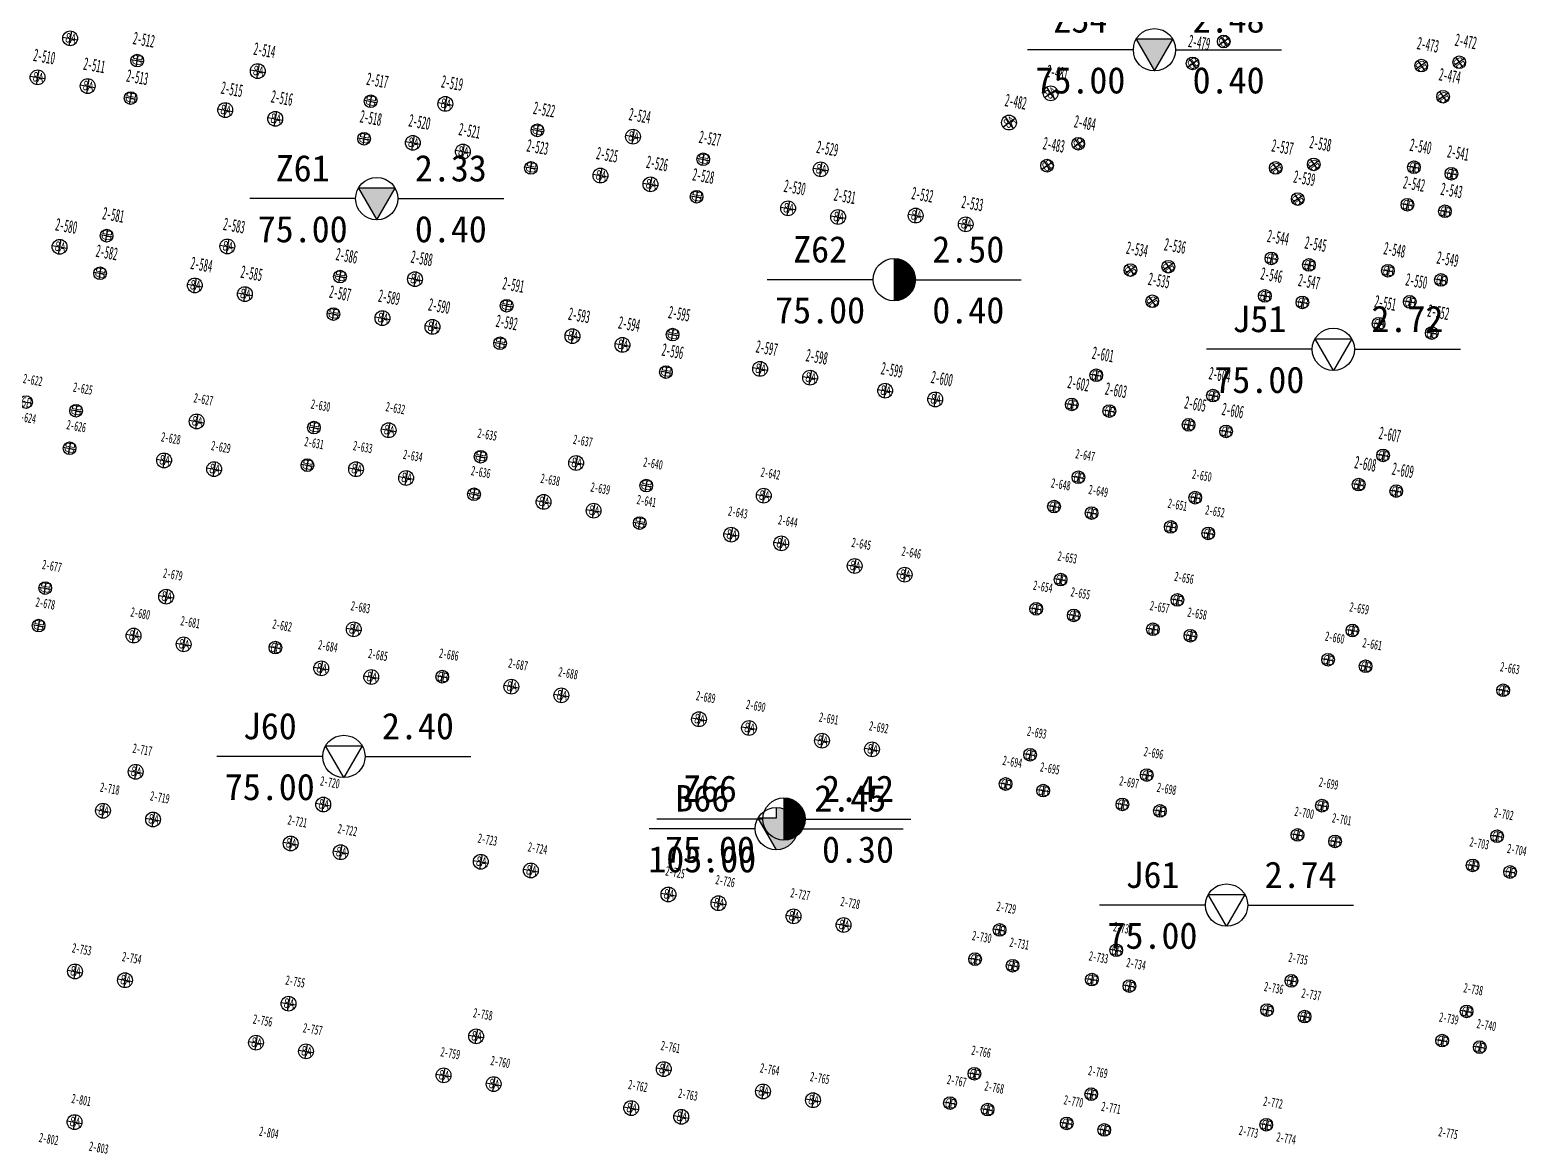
# Model space of a CAD drawing. Header units: millimetres. Extents: x 274830 to 6381169, y -2686084 to 432211.
# Drawn here: x 275245.5 to 275316, y 143258.6 to 143311.4 of the extents above; entities that cross this region are included whole.
import ezdxf
from ezdxf.enums import TextEntityAlignment as Align

# ---------------------------------------------------------------- set-up
doc = ezdxf.new("R2010")
doc.units = ezdxf.units.MM
doc.linetypes.add('DASHED2', pattern=[0.375, 0.25, -0.125])
doc.layers.add('_0', color=7, linetype='Continuous', lineweight=9)
doc.layers.add('ZBH', color=3, linetype='DASHED2', lineweight=20)
doc.layers.add('HOLE', color=1, linetype='Continuous')
doc.layers.add('S-FUND-PILE', color=11, linetype='Continuous')
doc.layers.add('S-ANNO-MODI-NAME', color=1, linetype='Continuous', plot=False)
doc.styles.add('ST', font='')
doc.styles.add('测量', font='', dxfattribs={"width": 0.5, "height": 600})
doc.styles.add('黑体', font='', dxfattribs={"width": 0.8})
doc.styles.get('ST').set_extended_font_data('SimSun')
doc.styles.get('测量').set_extended_font_data('SimSun')
doc.styles.get('黑体').set_extended_font_data('Microsoft YaHei')

# ---------------------------------------------------------------- blocks, each defined once
blk = doc.blocks.new('1566')
at = {"layer": 'S-FUND-PILE'}
for p, q in [((1042347, 742171), (1042771, 741746)), ((1042771, 742171), (1042347, 741746)), ((1040607, 741704), (1041032, 741280)), ((1041032, 741704), (1040607, 741280)), ((1031217, 740799), (1031641, 741223)), ((1031217, 741223), (1031641, 740799)), ((1041880, 740431), (1042304, 740007)), ((1042304, 740431), (1041880, 740007)), ((1029944, 739526), (1030368, 739951)), ((1029944, 739951), (1030368, 739526)), ((1023545, 736945), (1024040, 737440)), ((1023545, 737440), (1024040, 736945)), ((1041004, 736705), (1041604, 736705)), ((1041304, 737005), (1041304, 736405)), ((1042804, 736705), (1043404, 736705)), ((1043104, 737005), (1043104, 736405)), ((1021848, 735248), (1022343, 735743)), ((1021848, 735743), (1022343, 735248)), ((1034668, 735765), (1035092, 735340)), ((1035092, 735765), (1034668, 735340)), ((1036407, 736231), (1036831, 735807)), ((1036831, 736231), (1036407, 735807)), ((1025277, 734859), (1025702, 735284)), ((1025277, 735284), (1025702, 734859)), ((1041304, 735205), (1041304, 734605)), ((1043104, 735205), (1043104, 734605)), ((1035941, 734492), (1036365, 734067)), ((1036365, 734492), (1035941, 734067)), ((1041004, 734905), (1041604, 734905)), ((1042804, 734905), (1043404, 734905)), ((1024004, 733587), (1024429, 734011)), ((1024004, 734011), (1024429, 733587)), ((977354, 731790), (978054, 731790)), ((977704, 732140), (977704, 731440)), ((981004, 731005), (981004, 731605)), ((986354, 731790), (987054, 731790)), ((986704, 732140), (986704, 731440)), ((992204, 731005), (992204, 731605)), ((995354, 731790), (996054, 731790)), ((995704, 732140), (995704, 731440)), ((1000204, 731005), (1000204, 731605)), ((1004354, 731790), (1005054, 731790)), ((1004704, 732140), (1004704, 731440)), ((1008154, 731005), (1008154, 731605)), ((1013354, 731790), (1014054, 731790)), ((1013704, 732140), (1013704, 731440)), ((1035409, 731605), (1035409, 731005)), ((1037209, 731605), (1037209, 731005)), ((1040631, 731677), (1041231, 731677)), ((1040931, 731977), (1040931, 731377)), ((1043177, 731677), (1043777, 731677)), ((1043477, 731977), (1043477, 731377)), ((980704, 731305), (981304, 731305)), ((991904, 731305), (992504, 731305)), ((999904, 731305), (1000504, 731305)), ((1007854, 731305), (1008454, 731305)), ((1035109, 731305), (1035709, 731305)), ((1036909, 731305), (1037509, 731305)), ((1018154, 730410), (1018854, 730410)), ((1018504, 730760), (1018504, 730060)), ((1020554, 730410), (1021254, 730410)), ((1020904, 730760), (1020904, 730060)), ((1030467, 730291), (1030892, 729867)), ((1030892, 730291), (1030467, 729867)), ((1041904, 730405), (1042504, 730405)), ((1042204, 730705), (1042204, 730105)), ((976154, 729712), (976854, 729712)), ((976504, 730062), (976504, 729362)), ((978554, 729712), (979254, 729712)), ((978904, 730062), (978904, 729362)), ((980704, 729505), (981304, 729505)), ((981004, 729205), (981004, 729805)), ((985154, 729712), (985854, 729712)), ((985504, 730062), (985504, 729362)), ((987554, 729712), (988254, 729712)), ((987904, 730062), (987904, 729362)), ((991904, 729505), (992504, 729505)), ((992204, 729205), (992204, 729805)), ((994154, 729712), (994854, 729712)), ((994504, 730062), (994504, 729362)), ((996554, 729712), (997254, 729712)), ((996904, 730062), (996904, 729362)), ((999904, 729505), (1000504, 729505)), ((1000204, 729205), (1000204, 729805)), ((1003154, 729712), (1003854, 729712)), ((1003504, 730062), (1003504, 729362)), ((1005554, 729712), (1006254, 729712)), ((1005904, 730062), (1005904, 729362)), ((1007854, 729505), (1008454, 729505)), ((1008154, 729205), (1008154, 729805)), ((1012154, 729712), (1012854, 729712)), ((1012504, 730062), (1012504, 729362)), ((1014554, 729712), (1015254, 729712)), ((1014904, 730062), (1014904, 729362)), ((1028728, 729825), (1029152, 729401)), ((1029152, 729825), (1028728, 729401)), ((1035109, 729505), (1035709, 729505)), ((1035409, 729805), (1035409, 729205)), ((1036909, 729505), (1037509, 729505)), ((1037209, 729805), (1037209, 729205)), ((1040931, 729432), (1040931, 728832)), ((1043477, 729432), (1043477, 728832)), ((1040631, 729132), (1041231, 729132)), ((1043177, 729132), (1043777, 729132)), ((1030001, 728552), (1030425, 728128)), ((1030425, 728552), (1030001, 728128)), ((1028204, 724744), (1028204, 724144)), ((1033804, 724744), (1033804, 724144)), ((1027904, 724444), (1028504, 724444)), ((1033504, 724444), (1034104, 724444)), ((981004, 722605), (981004, 723205)), ((986363, 723385), (987063, 723385)), ((986713, 723735), (986713, 723035)), ((992199, 722598), (992199, 723198)), ((995363, 723385), (996063, 723385)), ((995713, 723735), (995713, 723035)), ((1000194, 722592), (1000194, 723192)), ((1008149, 722598), (1008149, 723198)), ((1027304, 723185), (1027304, 722585)), ((1029104, 723185), (1029104, 722585)), ((1032904, 723185), (1032904, 722585)), ((1034704, 723185), (1034704, 722585)), ((1041908, 723044), (1042508, 723044)), ((1042208, 723344), (1042208, 722744)), ((978904, 722355), (978904, 721655)), ((980704, 722905), (981304, 722905)), ((991899, 722898), (992499, 722898)), ((999894, 722892), (1000494, 722892)), ((1003504, 722360), (1003504, 721660)), ((1005904, 722360), (1005904, 721660)), ((1007849, 722898), (1008449, 722898)), ((1012504, 722360), (1012504, 721660)), ((1014904, 722360), (1014904, 721660)), ((1018504, 722360), (1018504, 721660)), ((1020904, 722360), (1020904, 721660)), ((1027004, 722885), (1027604, 722885)), ((1028804, 722885), (1029404, 722885)), ((1032604, 722885), (1033204, 722885)), ((1034404, 722885), (1035004, 722885)), ((978554, 722005), (979254, 722005)), ((985513, 721656), (985513, 720956)), ((987913, 721656), (987913, 720956)), ((994513, 721656), (994513, 720956)), ((996913, 721656), (996913, 720956)), ((1003154, 722010), (1003854, 722010)), ((1005554, 722010), (1006254, 722010)), ((1012154, 722010), (1012854, 722010)), ((1014554, 722010), (1015254, 722010)), ((1018154, 722010), (1018854, 722010)), ((1020554, 722010), (1021254, 722010)), ((1041308, 721785), (1041308, 721185)), ((1043108, 721785), (1043108, 721185)), ((980704, 721105), (981304, 721105)), ((981004, 720805), (981004, 721405)), ((985163, 721306), (985863, 721306)), ((987563, 721306), (988263, 721306)), ((991899, 721098), (992499, 721098)), ((992199, 720798), (992199, 721398)), ((994163, 721306), (994863, 721306)), ((996563, 721306), (997263, 721306)), ((999894, 721092), (1000494, 721092)), ((1000194, 720792), (1000194, 721392)), ((1007849, 721098), (1008449, 721098)), ((1008149, 720798), (1008149, 721398)), ((1041008, 721485), (1041608, 721485)), ((1042808, 721485), (1043408, 721485)), ((1027904, 719550), (1028504, 719550)), ((1028204, 719850), (1028204, 719250)), ((1033504, 719550), (1034104, 719550)), ((1033804, 719850), (1033804, 719250)), ((1027304, 718291), (1027304, 717691)), ((1029104, 718291), (1029104, 717691)), ((1032904, 718291), (1032904, 717691)), ((1034704, 718291), (1034704, 717691)), ((1027004, 717991), (1027604, 717991)), ((1028804, 717991), (1029404, 717991)), ((1032604, 717991), (1033204, 717991)), ((1034404, 717991), (1035004, 717991)), ((995361, 716140), (996061, 716140)), ((995711, 716490), (995711, 715790)), ((1004354, 716140), (1005054, 716140)), ((1004704, 716490), (1004704, 715790)), ((1013354, 716140), (1014054, 716140)), ((1013704, 716490), (1013704, 715790)), ((986704, 715340), (986704, 714640)), ((991911, 715655), (992511, 715655)), ((992211, 715355), (992211, 715955)), ((999904, 715655), (1000504, 715655)), ((1000204, 715355), (1000204, 715955)), ((1007854, 715655), (1008454, 715655)), ((1008154, 715355), (1008154, 715955)), ((981004, 714211), (981004, 714811)), ((986354, 714990), (987054, 714990)), ((1027904, 714644), (1028504, 714644)), ((1028204, 714944), (1028204, 714344)), ((1033504, 714644), (1034104, 714644)), ((1033804, 714944), (1033804, 714344)), ((1041904, 714644), (1042504, 714644)), ((1042204, 714944), (1042204, 714344)), ((978304, 714505), (978904, 714505)), ((980704, 714511), (981304, 714511)), ((992211, 713555), (992211, 714155)), ((994161, 714062), (994861, 714062)), ((994511, 714412), (994511, 713712)), ((996561, 714062), (997261, 714062)), ((996911, 714412), (996911, 713712)), ((1000204, 713555), (1000204, 714155)), ((1003154, 714062), (1003854, 714062)), ((1003504, 714412), (1003504, 713712)), ((1005554, 714062), (1006254, 714062)), ((1005904, 714412), (1005904, 713712)), ((1008154, 713555), (1008154, 714155)), ((1012154, 714062), (1012854, 714062)), ((1012504, 714412), (1012504, 713712)), ((1014554, 714062), (1015254, 714062)), ((1014904, 714412), (1014904, 713712)), ((1018504, 713955), (1018504, 713255)), ((1020904, 713955), (1020904, 713255)), ((985504, 713262), (985504, 712562)), ((987904, 713262), (987904, 712562)), ((991911, 713855), (992511, 713855)), ((999904, 713855), (1000504, 713855)), ((1007854, 713855), (1008454, 713855)), ((1018154, 713605), (1018854, 713605)), ((1020554, 713605), (1021254, 713605)), ((1027304, 713385), (1027304, 712785)), ((1029104, 713385), (1029104, 712785)), ((1032904, 713385), (1032904, 712785)), ((1034704, 713385), (1034704, 712785)), ((1041304, 713385), (1041304, 712785)), ((1043104, 713385), (1043104, 712785)), ((1049704, 713385), (1049704, 712785)), ((980704, 712711), (981304, 712711)), ((981004, 712411), (981004, 713011)), ((985154, 712912), (985854, 712912)), ((987554, 712912), (988254, 712912)), ((1027004, 713085), (1027604, 713085)), ((1028804, 713085), (1029404, 713085)), ((1032604, 713085), (1033204, 713085)), ((1034404, 713085), (1035004, 713085)), ((1041004, 713085), (1041604, 713085)), ((1042804, 713085), (1043404, 713085)), ((1049404, 713085), (1050004, 713085)), ((986704, 706940), (986704, 706240)), ((995704, 706940), (995704, 706240)), ((981004, 705705), (981004, 706305)), ((986354, 706590), (987054, 706590)), ((995354, 706590), (996054, 706590)), ((1027904, 706244), (1028504, 706244)), ((1028204, 706544), (1028204, 705944)), ((1033504, 706244), (1034104, 706244)), ((1033804, 706544), (1033804, 705944)), ((1041904, 706244), (1042504, 706244)), ((1042204, 706544), (1042204, 705944)), ((1050304, 706244), (1050904, 706244)), ((1050604, 706544), (1050604, 705944)), ((980704, 706005), (981304, 706005)), ((1003504, 705555), (1003504, 704855)), ((1005904, 705555), (1005904, 704855)), ((1012504, 705560), (1012504, 704860)), ((1014904, 705560), (1014904, 704860)), ((1018404, 705560), (1018404, 704860)), ((1020804, 705560), (1020804, 704860)), ((985504, 704862), (985504, 704162)), ((987904, 704862), (987904, 704162)), ((991904, 705105), (992504, 705105)), ((992204, 705405), (992204, 704805)), ((994504, 704862), (994504, 704162)), ((996904, 704862), (996904, 704162)), ((999904, 705105), (1000504, 705105)), ((1000204, 705405), (1000204, 704805)), ((1003154, 705205), (1003854, 705205)), ((1005554, 705205), (1006254, 705205)), ((1012154, 705210), (1012854, 705210)), ((1014554, 705210), (1015254, 705210)), ((1018054, 705210), (1018754, 705210)), ((1020454, 705210), (1021154, 705210)), ((1027304, 704985), (1027304, 704385)), ((1029104, 704985), (1029104, 704385)), ((1032904, 704985), (1032904, 704385)), ((1034704, 704985), (1034704, 704385)), ((1041304, 704985), (1041304, 704385)), ((1043104, 704985), (1043104, 704385)), ((1049704, 704985), (1049704, 704385)), ((1051504, 704985), (1051504, 704385)), ((980704, 704205), (981304, 704205)), ((981004, 703905), (981004, 704505)), ((985154, 704512), (985854, 704512)), ((987554, 704512), (988254, 704512)), ((994154, 704512), (994854, 704512)), ((996554, 704512), (997254, 704512)), ((1027004, 704685), (1027604, 704685)), ((1028804, 704685), (1029404, 704685)), ((1032604, 704685), (1033204, 704685)), ((1034404, 704685), (1035004, 704685)), ((1041004, 704685), (1041604, 704685)), ((1042804, 704685), (1043404, 704685)), ((1049404, 704685), (1050004, 704685)), ((1051204, 704685), (1051804, 704685)), ((986704, 698540), (986704, 697840)), ((995704, 698540), (995704, 697840)), ((986354, 698190), (987054, 698190)), ((995354, 698190), (996054, 698190)), ((1027904, 697844), (1028504, 697844)), ((1028204, 698144), (1028204, 697544)), ((1033504, 697844), (1034104, 697844)), ((1033804, 698144), (1033804, 697544)), ((1041908, 697844), (1042508, 697844)), ((1042208, 698144), (1042208, 697544)), ((1050308, 697844), (1050908, 697844)), ((1050608, 698144), (1050608, 697544)), ((1003504, 697155), (1003504, 696455)), ((1005904, 697155), (1005904, 696455)), ((1012504, 697155), (1012504, 696455)), ((1014904, 697155), (1014904, 696455)), ((1018504, 697155), (1018504, 696455)), ((1020904, 697155), (1020904, 696455)), ((985504, 696462), (985504, 695762)), ((987904, 696462), (987904, 695762)), ((994504, 696462), (994504, 695762)), ((996904, 696462), (996904, 695762)), ((1003154, 696805), (1003854, 696805)), ((1005554, 696805), (1006254, 696805)), ((1012154, 696805), (1012854, 696805)), ((1014554, 696805), (1015254, 696805)), ((1018154, 696805), (1018854, 696805)), ((1020554, 696805), (1021254, 696805)), ((1027004, 696285), (1027604, 696285)), ((1027304, 696585), (1027304, 695985)), ((1028804, 696285), (1029404, 696285)), ((1029104, 696585), (1029104, 695985)), ((1032604, 696285), (1033204, 696285)), ((1032904, 696585), (1032904, 695985)), ((1034404, 696285), (1035004, 696285)), ((1034704, 696585), (1034704, 695985)), ((1041008, 696285), (1041608, 696285)), ((1041308, 696585), (1041308, 695985)), ((1042808, 696285), (1043408, 696285)), ((1043108, 696585), (1043108, 695985)), ((1049408, 696285), (1050008, 696285)), ((1049708, 696585), (1049708, 695985)), ((1051208, 696285), (1051808, 696285)), ((1051508, 696585), (1051508, 695985)), ((985154, 696112), (985854, 696112)), ((987554, 696112), (988254, 696112)), ((994154, 696112), (994854, 696112)), ((996554, 696112), (997254, 696112)), ((1027904, 690944), (1028504, 690944)), ((1028204, 691244), (1028204, 690644)), ((1033504, 690944), (1034104, 690944)), ((1033804, 691244), (1033804, 690644)), ((1041904, 690944), (1042504, 690944)), ((1042204, 691244), (1042204, 690644)), ((1027004, 689385), (1027604, 689385)), ((1027304, 689685), (1027304, 689085)), ((1028804, 689385), (1029404, 689385)), ((1029104, 689685), (1029104, 689085)), ((1032604, 689385), (1033204, 689385)), ((1032904, 689685), (1032904, 689085)), ((1034404, 689385), (1035004, 689385)), ((1034704, 689685), (1034704, 689085)), ((985504, 688755), (985504, 688055)), ((987904, 688755), (987904, 688055)), ((995354, 688640), (996054, 688640)), ((995704, 688990), (995704, 688290)), ((1004354, 688640), (1005054, 688640)), ((1004704, 688990), (1004704, 688290)), ((1013354, 688640), (1014054, 688640)), ((1013704, 688990), (1013704, 688290)), ((1018504, 688755), (1018504, 688055)), ((1020904, 688755), (1020904, 688055)), ((985154, 688405), (985854, 688405)), ((987554, 688405), (988254, 688405)), ((1018154, 688405), (1018854, 688405)), ((1020554, 688405), (1021254, 688405)), ((994154, 686562), (994854, 686562)), ((994504, 686912), (994504, 686212)), ((996554, 686562), (997254, 686562)), ((996904, 686912), (996904, 686212)), ((1003154, 686562), (1003854, 686562)), ((1003504, 686912), (1003504, 686212)), ((1005554, 686562), (1006254, 686562)), ((1005904, 686912), (1005904, 686212)), ((1012154, 686562), (1012854, 686562)), ((1012504, 686912), (1012504, 686212)), ((1014554, 686562), (1015254, 686562)), ((1014904, 686912), (1014904, 686212)), ((986704, 681740), (986704, 681040)), ((986354, 681390), (987054, 681390))]:
    blk.add_line(p, q, dxfattribs=at)
for centre, radius in [((1042559, 741959), 300), ((1040820, 741492), 300), ((1031429, 741011), 300), ((1030156, 739738), 300), ((1042092, 740219), 300), ((1023792, 737193), 350), ((1041304, 736705), 300), ((1043104, 736705), 300), ((1022095, 735496), 350), ((1034880, 735552), 300), ((1036619, 736019), 300), ((1025489, 735071), 300), ((1041304, 734905), 300), ((1043104, 734905), 300), ((1036153, 734280), 300), ((1024217, 733799), 300), ((977704, 731790), 350), ((981004, 731305), 300), ((986704, 731790), 350), ((992204, 731305), 300), ((995704, 731790), 350), ((1000204, 731305), 300), ((1004704, 731790), 350), ((1008154, 731305), 300), ((1013704, 731790), 350), ((1035409, 731305), 300), ((1037209, 731305), 300), ((1040931, 731677), 300), ((1043477, 731677), 300), ((1018504, 730410), 350), ((1020904, 730410), 350), ((1030679, 730079), 300), ((1042204, 730405), 300), ((976504, 729712), 350), ((978904, 729712), 350), ((981004, 729505), 300), ((985504, 729712), 350), ((987904, 729712), 350), ((992204, 729505), 300), ((994504, 729712), 350), ((996904, 729712), 350), ((1000204, 729505), 300), ((1003504, 729712), 350), ((1005904, 729712), 350), ((1008154, 729505), 300), ((1012504, 729712), 350), ((1014904, 729712), 350), ((1028940, 729613), 300), ((1035409, 729505), 300), ((1037209, 729505), 300), ((1040931, 729132), 300), ((1043477, 729132), 300), ((1030213, 728340), 300), ((1028204, 724444), 300), ((1033804, 724444), 300), ((981004, 722905), 300), ((986713, 723385), 350), ((992199, 722898), 300), ((995713, 723385), 350), ((1000194, 722892), 300), ((1008149, 722898), 300), ((1027304, 722885), 300), ((1029104, 722885), 300), ((1032904, 722885), 300), ((1034704, 722885), 300), ((1042208, 723044), 300), ((978904, 722005), 350), ((1003504, 722010), 350), ((1005904, 722010), 350), ((1012504, 722010), 350), ((1014904, 722010), 350), ((1018504, 722010), 350), ((1020904, 722010), 350), ((985513, 721306), 350), ((987913, 721306), 350), ((994513, 721306), 350), ((996913, 721306), 350), ((1041308, 721485), 300), ((1043108, 721485), 300), ((981004, 721105), 300), ((992199, 721098), 300), ((1000194, 721092), 300), ((1008149, 721098), 300), ((1028204, 719550), 300), ((1033804, 719550), 300), ((1027304, 717991), 300), ((1029104, 717991), 300), ((1032904, 717991), 300), ((1034704, 717991), 300), ((995711, 716140), 350), ((1004704, 716140), 350), ((1013704, 716140), 350), ((986704, 714990), 350), ((992211, 715655), 300), ((1000204, 715655), 300), ((1008154, 715655), 300), ((978604, 714505), 300), ((981004, 714511), 300), ((1028204, 714644), 300), ((1033804, 714644), 300), ((1042204, 714644), 300), ((992211, 713855), 300), ((994511, 714062), 350), ((996911, 714062), 350), ((1000204, 713855), 300), ((1003504, 714062), 350), ((1005904, 714062), 350), ((1008154, 713855), 300), ((1012504, 714062), 350), ((1014904, 714062), 350), ((1018504, 713605), 350), ((1020904, 713605), 350), ((985504, 712912), 350), ((987904, 712912), 350), ((1027304, 713085), 300), ((1029104, 713085), 300), ((1032904, 713085), 300), ((1034704, 713085), 300), ((1041304, 713085), 300), ((1043104, 713085), 300), ((1049704, 713085), 300), ((981004, 712711), 300), ((986704, 706590), 350), ((995704, 706590), 350), ((981004, 706005), 300), ((1028204, 706244), 300), ((1033804, 706244), 300), ((1042204, 706244), 300), ((1050604, 706244), 300), ((1003504, 705205), 350), ((1005904, 705205), 350), ((1012504, 705210), 350), ((1014904, 705210), 350), ((1018404, 705210), 350), ((1020804, 705210), 350), ((985504, 704512), 350), ((987904, 704512), 350), ((992204, 705105), 300), ((994504, 704512), 350), ((996904, 704512), 350), ((1000204, 705105), 300), ((1027304, 704685), 300), ((1029104, 704685), 300), ((1032904, 704685), 300), ((1034704, 704685), 300), ((1041304, 704685), 300), ((1043104, 704685), 300), ((1049704, 704685), 300), ((1051504, 704685), 300), ((981004, 704205), 300), ((986704, 698190), 350), ((995704, 698190), 350), ((1028204, 697844), 300), ((1033804, 697844), 300), ((1042208, 697844), 300), ((1050608, 697844), 300), ((1003504, 696805), 350), ((1005904, 696805), 350), ((1012504, 696805), 350), ((1014904, 696805), 350), ((1018504, 696805), 350), ((1020904, 696805), 350), ((985504, 696112), 350), ((987904, 696112), 350), ((994504, 696112), 350), ((996904, 696112), 350), ((1027304, 696285), 300), ((1029104, 696285), 300), ((1032904, 696285), 300), ((1034704, 696285), 300), ((1041308, 696285), 300), ((1043108, 696285), 300), ((1049708, 696285), 300), ((1051508, 696285), 300), ((1028204, 690944), 300), ((1033804, 690944), 300), ((1042204, 690944), 300), ((1027304, 689385), 300), ((1029104, 689385), 300), ((1032904, 689385), 300), ((1034704, 689385), 300), ((985504, 688405), 350), ((987904, 688405), 350), ((995704, 688640), 350), ((1004704, 688640), 350), ((1013704, 688640), 350), ((1018504, 688405), 350), ((1020904, 688405), 350), ((994504, 686562), 350), ((996904, 686562), 350), ((1003504, 686562), 350), ((1005904, 686562), 350), ((1012504, 686562), 350), ((1014904, 686562), 350), ((986704, 681390), 350)]:
    blk.add_circle(centre, radius, dxfattribs=at)
at = {"layer": 'S-FUND-PILE', "style": '黑体', "width": 0.7}
for s, rotation, p in [('6B', 315, (1042236, 741949)), ('6B', 315, (1040497, 741483)), ('6B', 45, (1031438, 740689)), ('6B', 45, (1030165, 739416)), ('6B', 315, (1041770, 740210)), ('8A', 45, (1023793, 736891)), ('8A', 45, (1022096, 735194)), ('6B', 315, (1034557, 735543)), ('6B', 315, (1036297, 736010)), ('6B', 45, (1025499, 734749)), ('6B', 315, (1035830, 734270)), ('6B', 45, (1024226, 733476)), ('6B', 90, (981239, 731083)), ('6B', 90, (992439, 731083)), ('6B', 90, (1000439, 731083)), ('6B', 90, (1008389, 731083)), ('6B', 315, (1030357, 730070)), ('6B', 90, (981239, 729283)), ('6B', 90, (992439, 729283)), ('6B', 90, (1000439, 729283)), ('6B', 90, (1008389, 729283)), ('6B', 315, (1028618, 729604)), ('6B', 315, (1029891, 728331)), ('6B', 90, (981239, 722683)), ('6B', 90, (992434, 722677)), ('6B', 90, (1000429, 722671)), ('6B', 90, (1008384, 722677)), ('6B', 90, (981239, 720883)), ('6B', 90, (992434, 720877)), ('6B', 90, (1000429, 720871)), ('6B', 90, (1008384, 720877)), ('6B', 90, (992446, 715433)), ('6B', 90, (1000439, 715433)), ('6B', 90, (1008389, 715433)), ('6B', 90, (981239, 714289)), ('6B', 90, (992446, 713633)), ('6B', 90, (1000439, 713633)), ('6B', 90, (1008389, 713633)), ('6B', 90, (981239, 712489)), ('6B', 90, (981239, 705783)), ('6B', 90, (981239, 703983))]:
    blk.add_text(s, height=450, rotation=rotation, dxfattribs=at).set_placement(p)
for s, p in [('6B', (1041083, 736470)), ('6B', (1042883, 736470)), ('6B', (1041083, 734670)), ('6B', (1042883, 734670)), ('8A', (977491, 731576)), ('8A', (986491, 731576)), ('8A', (995491, 731576)), ('8A', (1004491, 731576)), ('8A', (1013491, 731576)), ('6B', (1035188, 731070)), ('6B', (1036988, 731070)), ('6B', (1040710, 731443)), ('6B', (1043255, 731443)), ('8A', (1018291, 730196)), ('8A', (1020691, 730196)), ('6B', (1041983, 730170)), ('8A', (976291, 729498)), ('8A', (978691, 729498)), ('8A', (985291, 729498)), ('8A', (987691, 729498)), ('8A', (994291, 729498)), ('8A', (996691, 729498)), ('8A', (1003291, 729498)), ('8A', (1005691, 729498)), ('8A', (1012291, 729498)), ('8A', (1014691, 729498)), ('6B', (1035188, 729270)), ('6B', (1036988, 729270)), ('6B', (1040710, 728897)), ('6B', (1043255, 728897)), ('6B', (1027983, 724210)), ('6B', (1033583, 724210)), ('8A', (986500, 723171)), ('8A', (995500, 723171)), ('6B', (1027083, 722650)), ('6B', (1028883, 722650)), ('6B', (1032683, 722650)), ('6B', (1034483, 722650)), ('6B', (1041986, 722810)), ('8A', (978691, 721791)), ('8A', (1003291, 721796)), ('8A', (1005691, 721796)), ('8A', (1012291, 721796)), ('8A', (1014691, 721796)), ('8A', (1018291, 721796)), ('8A', (1020691, 721796)), ('6B', (1041086, 721250)), ('6B', (1042886, 721250)), ('8A', (985300, 721093)), ('8A', (987700, 721093)), ('8A', (994300, 721093)), ('8A', (996700, 721093)), ('6B', (1027983, 719316)), ('6B', (1033583, 719316)), ('6B', (1027083, 717756)), ('6B', (1028883, 717756)), ('6B', (1032683, 717756)), ('6B', (1034483, 717756)), ('8A', (995498, 715926)), ('8A', (1004491, 715926)), ('8A', (1013491, 715926)), ('6B', (978383, 714270)), ('8A', (986491, 714776)), ('6B', (1027983, 714410)), ('6B', (1033583, 714410)), ('6B', (1041983, 714410)), ('8A', (994298, 713848)), ('8A', (996698, 713848)), ('8A', (1003291, 713848)), ('8A', (1005691, 713848)), ('8A', (1012291, 713848)), ('8A', (1014691, 713848)), ('8A', (1018291, 713391)), ('8A', (1020691, 713391)), ('6B', (1027083, 712850)), ('6B', (1028883, 712850)), ('6B', (1032683, 712850)), ('6B', (1034483, 712850)), ('6B', (1041083, 712850)), ('6B', (1042883, 712850)), ('6B', (1049483, 712850)), ('8A', (985291, 712698)), ('8A', (987691, 712698)), ('8A', (986491, 706376)), ('8A', (995491, 706376)), ('6B', (1027983, 706010)), ('6B', (1033583, 706010)), ('6B', (1041983, 706010)), ('6B', (1050383, 706010)), ('8A', (1003291, 704991)), ('8A', (1005691, 704991)), ('8A', (1012291, 704996)), ('8A', (1014691, 704996)), ('8A', (1018191, 704996)), ('8A', (1020591, 704996)), ('8A', (985291, 704298)), ('8A', (987691, 704298)), ('6B', (991983, 704870)), ('8A', (994291, 704298)), ('8A', (996691, 704298)), ('6B', (999983, 704870)), ('6B', (1027083, 704450)), ('6B', (1028883, 704450)), ('6B', (1032683, 704450)), ('6B', (1034483, 704450)), ('6B', (1041083, 704450)), ('6B', (1042883, 704450)), ('6B', (1049483, 704450)), ('6B', (1051283, 704450)), ('8A', (986491, 697976)), ('8A', (995491, 697976)), ('6B', (1027983, 697610)), ('6B', (1033583, 697610)), ('6B', (1041986, 697610)), ('6B', (1050386, 697610)), ('8A', (1003291, 696591)), ('8A', (1005691, 696591)), ('8A', (1012291, 696591)), ('8A', (1014691, 696591)), ('8A', (1018291, 696591)), ('8A', (1020691, 696591)), ('8A', (985291, 695898)), ('8A', (987691, 695898)), ('8A', (994291, 695898)), ('8A', (996691, 695898)), ('6B', (1027083, 696050)), ('6B', (1028883, 696050)), ('6B', (1032683, 696050)), ('6B', (1034483, 696050)), ('6B', (1041086, 696050)), ('6B', (1042886, 696050)), ('6B', (1049486, 696050)), ('6B', (1051286, 696050)), ('6B', (1027983, 690710)), ('6B', (1033583, 690710)), ('6B', (1041983, 690710)), ('6B', (1027083, 689150)), ('6B', (1028883, 689150)), ('6B', (1032683, 689150)), ('6B', (1034483, 689150)), ('8A', (985291, 688191)), ('8A', (987691, 688191)), ('8A', (995491, 688426)), ('8A', (1004491, 688426)), ('8A', (1013491, 688426)), ('8A', (1018291, 688191)), ('8A', (1020691, 688191)), ('8A', (994291, 686348)), ('8A', (996691, 686348)), ('8A', (1003291, 686348)), ('8A', (1005691, 686348)), ('8A', (1012291, 686348)), ('8A', (1014691, 686348)), ('8A', (986491, 681176))]:
    blk.add_text(s, height=450, dxfattribs=at).set_placement(p)
blk = doc.blocks.new('H_sam_hole')
blk.add_line((0, 2), (0, -2))
at = {"const_width": 2}
blk.add_lwpolyline([(0, -1, 0.414214), (1, 0, 0.414214), (0, 1, 1)], format="xyb", dxfattribs=at)
blk.add_circle((0, 0), 2)
blk = doc.blocks.new('H_cpt_hole')
for p, q in [((-1.73, 1), (1.73, 1)), ((0, -2), (-1.73, 1)), ((1.73, 1), (0, -2))]:
    blk.add_line(p, q)
blk.add_circle((0, 0), 2)
blk = doc.blocks.new('H_spt_hole')
blk.add_hatch(color=256).paths.add_polyline_path([(-1.73, 1), (0, -2), (1.73, 1)])
blk.add_lwpolyline([(0, -2), (1.73, 1), (-1.73, 1)], close=True)
blk.add_circle((0, 0), 2)
blk = doc.blocks.new('H_ssp_hole')
blk.add_hatch(color=256).paths.add_polyline_path([(0, 2), (0, 1), (-1.73, 1), (0, -2, 0.414214), (2, 0, 0.414214)])
for p, q in [((0, 2), (0, 1)), ((0, 1), (-1.73, 1)), ((-1.73, 1), (0, -2))]:
    blk.add_line(p, q)
blk.add_circle((0, 0), 2)
blk = doc.blocks.new('A$C7E34312C')
at = {"layer": 'HOLE', "linetype": 'Continuous'}
for points in [[(461.767, 45.785), (456.767, 45.785)], [(463.767, 45.785), (468.767, 45.785)], [(425.016, 38.754), (420.016, 38.754)], [(427.016, 38.754), (432.016, 38.754)], [(449.467, 34.924), (444.467, 34.924)], [(451.467, 34.924), (456.467, 34.924)], [(470.22, 31.635), (465.22, 31.635)], [(472.22, 31.635), (477.22, 31.635)], [(423.461, 12.4), (418.461, 12.4)], [(425.461, 12.4), (430.461, 12.4)], [(444.258, 9.443), (439.258, 9.443)], [(446.258, 9.443), (451.258, 9.443)], [(443.895, 8.988), (438.895, 8.988)], [(445.895, 8.988), (450.895, 8.988)], [(465.172, 5.376), (460.172, 5.376)], [(467.172, 5.376), (472.172, 5.376)]]:
    blk.add_lwpolyline(points, dxfattribs=at)
at = {"layer": 'HOLE', "xscale": 0.5, "yscale": 0.5, "zscale": 0.5}
for name, p in [('H_spt_hole', (462.767, 45.785)), ('H_spt_hole', (426.016, 38.754)), ('H_sam_hole', (450.467, 34.924)), ('H_cpt_hole', (471.22, 31.635)), ('H_cpt_hole', (424.461, 12.4)), ('H_ssp_hole', (444.895, 8.988)), ('H_sam_hole', (445.258, 9.443)), ('H_cpt_hole', (466.172, 5.376))]:
    blk.add_blockref(name, p, dxfattribs=at)
at = {"layer": 'HOLE', "style": 'ST'}
for s, p in [('Z54', (459.267, 47.222)), ('2.48', (466.267, 47.222)), ('75.00', (459.267, 44.347)), ('0.40', (466.267, 44.347)), ('Z61', (422.516, 40.191)), ('2.33', (429.516, 40.191)), ('75.00', (422.516, 37.316)), ('0.40', (429.516, 37.316)), ('Z62', (446.967, 36.361)), ('2.50', (453.967, 36.361)), ('75.00', (446.967, 33.486)), ('0.40', (453.967, 33.486)), ('J51', (467.72, 33.072)), ('2.72', (474.72, 33.072)), ('75.00', (467.72, 30.197)), ('J60', (420.961, 13.837)), ('2.40', (427.961, 13.837)), ('75.00', (420.961, 10.962)), ('Z66', (441.758, 10.88)), ('2.42', (448.758, 10.88)), ('B66', (441.395, 10.425)), ('2.45', (448.395, 10.425)), ('75.00', (441.758, 8.005)), ('0.30', (448.758, 8.005)), ('105.00', (441.395, 7.55)), ('J61', (462.672, 6.813)), ('2.74', (469.672, 6.813)), ('75.00', (462.672, 3.938))]:
    blk.add_text(s, height=1.25, dxfattribs=at).set_placement(p, align=Align.MIDDLE_CENTER)

msp = doc.modelspace()

# ---------------------------------------------------------------- block references
at = {"layer": '_0'}
msp.add_blockref('A$C7E34312C', (274835.87, 143264.654), dxfattribs=at)
at = {"layer": 'S-ANNO-MODI-NAME', "xscale": 0.0009999999999999998, "yscale": 0.0009999999999999998, "zscale": 0.0009999999999999998, "rotation": 350.1073988818654}
msp.add_blockref('1566', (274158.507, 142758.039), dxfattribs=at)

# ---------------------------------------------------------------- texts
at = {"layer": 'ZBH', "color": 3, "style": '测量', "width": 0.5}
for s, height, p in [('2-512', 0.6, (275250.887, 143310.922)), ('2-514', 0.6, (275256.586, 143310.421)), ('2-479', 0.6, (275300.757, 143310.786)), ('2-473', 0.6, (275311.564, 143310.682)), ('2-472', 0.6, (275313.357, 143310.842)), ('2-510', 0.6, (275246.18, 143310.126)), ('2-511', 0.6, (275248.544, 143309.714)), ('2-513', 0.6, (275250.578, 143309.149)), ('2-517', 0.6, (275261.92, 143308.998)), ('2-481', 0.6, (275294.051, 143309.372)), ('2-474', 0.6, (275312.599, 143309.209)), ('2-515', 0.6, (275255.046, 143308.58)), ('2-519', 0.6, (275265.452, 143308.875)), ('2-516', 0.6, (275257.411, 143308.167)), ('2-522', 0.6, (275269.802, 143307.623)), ('2-482', 0.6, (275292.087, 143307.991)), ('2-518', 0.6, (275261.611, 143307.224)), ('2-520', 0.6, (275263.913, 143307.033)), ('2-524', 0.6, (275274.318, 143307.329)), ('2-484', 0.6, (275295.358, 143306.99)), ('2-521', 0.6, (275266.277, 143306.621)), ('2-527', 0.6, (275277.633, 143306.257)), ('2-523', 0.6, (275269.492, 143305.85)), ('2-525', 0.6, (275272.779, 143305.487)), ('2-529', 0.6, (275283.184, 143305.782)), ('2-483', 0.6, (275293.886, 143305.955)), ('2-537', 0.6, (275304.692, 143305.851)), ('2-538', 0.6, (275306.485, 143306.011)), ('2-540', 0.6, (275311.218, 143305.882)), ('2-541', 0.6, (275312.992, 143305.573)), ('2-526', 0.6, (275275.143, 143305.075)), ('2-528', 0.6, (275277.324, 143304.484)), ('2-539', 0.6, (275305.727, 143304.378)), ('2-542', 0.6, (275310.909, 143304.109)), ('2-530', 0.6, (275281.645, 143303.941)), ('2-531', 0.6, (275284.009, 143303.529)), ('2-532', 0.6, (275287.676, 143303.598)), ('2-543', 0.6, (275312.682, 143303.8)), ('2-581', 0.6, (275249.444, 143302.647)), ('2-533', 0.6, (275290.04, 143303.186)), ('2-580', 0.6, (275247.22, 143302.121)), ('2-583', 0.6, (275255.15, 143302.139)), ('2-536', 0.6, (275299.613, 143301.18)), ('2-544', 0.6, (275304.483, 143301.575)), ('2-545', 0.6, (275306.256, 143301.266)), ('2-582', 0.6, (275249.135, 143300.873)), ('2-586', 0.6, (275260.471, 143300.717)), ('2-588', 0.6, (275264.017, 143300.593)), ('2-534', 0.6, (275297.82, 143301.02)), ('2-548', 0.6, (275309.987, 143300.994)), ('2-549', 0.6, (275312.495, 143300.556)), ('2-584', 0.6, (275253.611, 143300.298)), ('2-585', 0.6, (275255.975, 143299.885)), ('2-546', 0.6, (275304.174, 143299.802)), ('2-591', 0.6, (275268.347, 143299.338)), ('2-535', 0.6, (275298.855, 143299.547)), ('2-547', 0.6, (275305.947, 143299.493)), ('2-550', 0.6, (275311.023, 143299.521)), ('2-587', 0.6, (275260.162, 143298.944)), ('2-589', 0.6, (275262.477, 143298.751)), ('2-590', 0.6, (275264.842, 143298.339)), ('2-551', 0.6, (275309.55, 143298.486)), ('2-593', 0.6, (275271.456, 143297.9)), ('2-595', 0.6, (275276.184, 143297.977)), ('2-552', 0.6, (275312.058, 143298.049)), ('2-592', 0.6, (275268.037, 143297.565)), ('2-594', 0.6, (275273.82, 143297.488)), ('2-597', 0.6, (275280.322, 143296.354)), ('2-596', 0.6, (275275.875, 143296.204)), ('2-598', 0.6, (275282.686, 143295.941)), ('2-601', 0.6, (275296.207, 143296.055)), ('2-599', 0.6, (275286.233, 143295.323)), ('2-600', 0.6, (275288.597, 143294.911)), ('2-604', 0.6, (275301.724, 143295.093)), ('2-622', 0.45, (275245.636, 143294.844)), ('2-625', 0.45, (275248.002, 143294.438)), ('2-602', 0.6, (275295.052, 143294.673)), ('2-603', 0.6, (275296.825, 143294.364)), ('2-627', 0.45, (275253.699, 143293.931)), ('2-630', 0.45, (275259.239, 143293.639)), ('2-632', 0.45, (275262.77, 143293.516)), ('2-605', 0.6, (275300.569, 143293.711)), ('2-606', 0.6, (275302.342, 143293.401)), ('2-624', 0.45, (275245.327, 143293.071)), ('2-626', 0.45, (275247.692, 143292.664)), ('2-628', 0.45, (275252.16, 143292.089)), ('2-635', 0.45, (275267.113, 143292.266)), ('2-607', 0.6, (275309.762, 143292.27)), ('2-629', 0.45, (275254.524, 143291.677)), ('2-631', 0.45, (275258.929, 143291.866)), ('2-633', 0.45, (275261.23, 143291.675)), ('2-637', 0.45, (275271.629, 143291.971)), ('2-634', 0.45, (275263.595, 143291.263)), ('2-640', 0.45, (275274.945, 143290.9)), ('2-647', 0.45, (275295.366, 143291.293)), ('2-608', 0.6, (275308.607, 143290.888)), ('2-609', 0.6, (275310.38, 143290.579)), ('2-636', 0.45, (275266.804, 143290.493)), ('2-638', 0.45, (275270.09, 143290.13)), ('2-642', 0.45, (275280.496, 143290.425)), ('2-650', 0.45, (275300.883, 143290.331)), ('2-639', 0.45, (275272.454, 143289.718)), ('2-648', 0.45, (275294.211, 143289.912)), ('2-649', 0.45, (275295.985, 143289.602)), ('2-641', 0.45, (275274.635, 143289.127)), ('2-643', 0.45, (275278.956, 143288.584)), ('2-651', 0.45, (275299.728, 143288.95)), ('2-652', 0.45, (275301.501, 143288.64)), ('2-644', 0.45, (275281.321, 143288.171)), ('2-645', 0.45, (275284.789, 143287.102)), ('2-646', 0.45, (275287.153, 143286.69)), ('2-653', 0.45, (275294.523, 143286.46)), ('2-677', 0.45, (275246.54, 143286.058)), ('2-679', 0.45, (275252.256, 143285.656)), ('2-654', 0.45, (275293.369, 143285.078)), ('2-656', 0.45, (275300.04, 143285.498)), ('2-655', 0.45, (275295.142, 143284.769)), ('2-678', 0.45, (275246.231, 143284.285)), ('2-680', 0.45, (275250.717, 143283.814)), ('2-683', 0.45, (275261.122, 143284.109)), ('2-657', 0.45, (275298.885, 143284.116)), ('2-658', 0.45, (275300.659, 143283.807)), ('2-659', 0.45, (275308.315, 143284.055)), ('2-681', 0.45, (275253.081, 143283.402)), ('2-682', 0.45, (275257.419, 143283.247)), ('2-684', 0.45, (275259.583, 143282.268)), ('2-660', 0.45, (275307.16, 143282.673)), ('2-661', 0.45, (275308.934, 143282.364)), ('2-685', 0.45, (275261.948, 143281.856)), ('2-686', 0.45, (275265.3, 143281.873)), ('2-687', 0.45, (275268.568, 143281.404)), ('2-688', 0.45, (275270.933, 143280.992)), ('2-663', 0.45, (275315.436, 143281.23)), ('2-689', 0.45, (275277.436, 143279.863)), ('2-690', 0.45, (275279.8, 143279.451)), ('2-691', 0.45, (275283.248, 143278.85)), ('2-692', 0.45, (275285.612, 143278.437)), ('2-693', 0.45, (275293.08, 143278.185)), ('2-717', 0.45, (275250.813, 143277.38)), ('2-694', 0.45, (275291.925, 143276.803)), ('2-696', 0.45, (275298.597, 143277.223)), ('2-695', 0.45, (275293.699, 143276.494)), ('2-718', 0.45, (275249.274, 143275.539)), ('2-720', 0.45, (275259.679, 143275.834)), ('2-697', 0.45, (275297.442, 143275.841)), ('2-698', 0.45, (275299.215, 143275.532)), ('2-699', 0.45, (275306.872, 143275.78)), ('2-719', 0.45, (275251.638, 143275.127)), ('2-721', 0.45, (275258.14, 143273.993)), ('2-700', 0.45, (275305.717, 143274.398)), ('2-701', 0.45, (275307.491, 143274.089)), ('2-702', 0.45, (275315.147, 143274.337)), ('2-722', 0.45, (275260.504, 143273.581)), ('2-723', 0.45, (275267.125, 143273.129)), ('2-724', 0.45, (275269.49, 143272.717)), ('2-703', 0.45, (275313.992, 143272.955)), ('2-704', 0.45, (275315.766, 143272.646)), ('2-725', 0.45, (275275.992, 143271.583)), ('2-726', 0.45, (275278.356, 143271.171)), ('2-727', 0.45, (275281.902, 143270.552)), ('2-728', 0.45, (275284.267, 143270.14)), ('2-729', 0.45, (275291.637, 143269.91)), ('2-732', 0.45, (275297.154, 143268.948)), ('2-730', 0.45, (275290.482, 143268.528)), ('2-731', 0.45, (275292.256, 143268.219)), ('2-753', 0.45, (275247.95, 143267.946)), ('2-754', 0.45, (275250.314, 143267.534)), ('2-733', 0.45, (275295.999, 143267.566)), ('2-735', 0.45, (275305.432, 143267.504)), ('2-734', 0.45, (275297.772, 143267.257)), ('2-755', 0.45, (275258.039, 143266.426)), ('2-736', 0.45, (275304.278, 143266.122)), ('2-738', 0.45, (275313.707, 143266.061)), ('2-737', 0.45, (275306.051, 143265.813)), ('2-758', 0.45, (275266.905, 143264.88)), ('2-739', 0.45, (275312.553, 143264.679)), ('2-756', 0.45, (275256.499, 143264.585)), ('2-757', 0.45, (275258.864, 143264.172)), ('2-740', 0.45, (275314.326, 143264.37)), ('2-761', 0.45, (275275.771, 143263.334)), ('2-759', 0.45, (275265.366, 143263.039)), ('2-760', 0.45, (275267.73, 143262.626)), ('2-766', 0.45, (275290.451, 143263.113)), ('2-764', 0.45, (275280.459, 143262.277)), ('2-765', 0.45, (275282.824, 143261.865)), ('2-769', 0.45, (275295.968, 143262.15)), ('2-762', 0.45, (275274.232, 143261.492)), ('2-763', 0.45, (275276.596, 143261.08)), ('2-767', 0.45, (275289.297, 143261.731)), ('2-768', 0.45, (275291.07, 143261.421)), ('2-801', 0.45, (275247.927, 143260.83)), ('2-770', 0.45, (275294.814, 143260.769)), ('2-771', 0.45, (275296.587, 143260.459)), ('2-772', 0.45, (275304.243, 143260.707)), ('2-802', 0.45, (275246.388, 143258.989)), ('2-804', 0.45, (275256.793, 143259.284)), ('2-773', 0.45, (275303.089, 143259.326)), ('2-774', 0.45, (275304.862, 143259.016)), ('2-775', 0.45, (275312.518, 143259.264)), ('2-803', 0.45, (275248.752, 143258.576))]:
    msp.add_text(s, height=height, rotation=350, dxfattribs=at).set_placement(p, align=Align.MIDDLE_CENTER)

doc.saveas('drawing.dxf')
